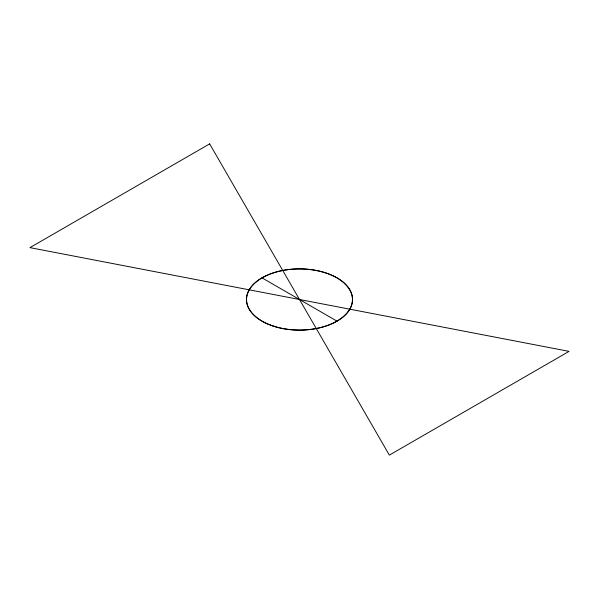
<?xml version="1.0" encoding="UTF-8"?>
<svg xmlns="http://www.w3.org/2000/svg" width="599" height="599" viewBox="0 0 599 599"><rect width="100%" height="100%" fill="white"/><g stroke="black" fill="none" stroke-linecap="round" stroke-linejoin="round"><path stroke-width="0.9" d="M261.98 277.839L337.02 321.161M209.65 143.88L29.95 247.627L569.05 351.373L389.35 455.12L209.65 143.88M273.024 325.968A52.944 30.564 0 0 0 352.444 299.5A52.944 30.564 0 0 0 273.024 273.032A52.944 30.564 0 0 0 273.024 325.968M270.493 325.152A53.056 30.631 0 0 0 352.474 301.177A53.056 30.631 0 0 0 275.525 272.171A53.056 30.631 0 0 0 270.493 325.152"/></g></svg>
